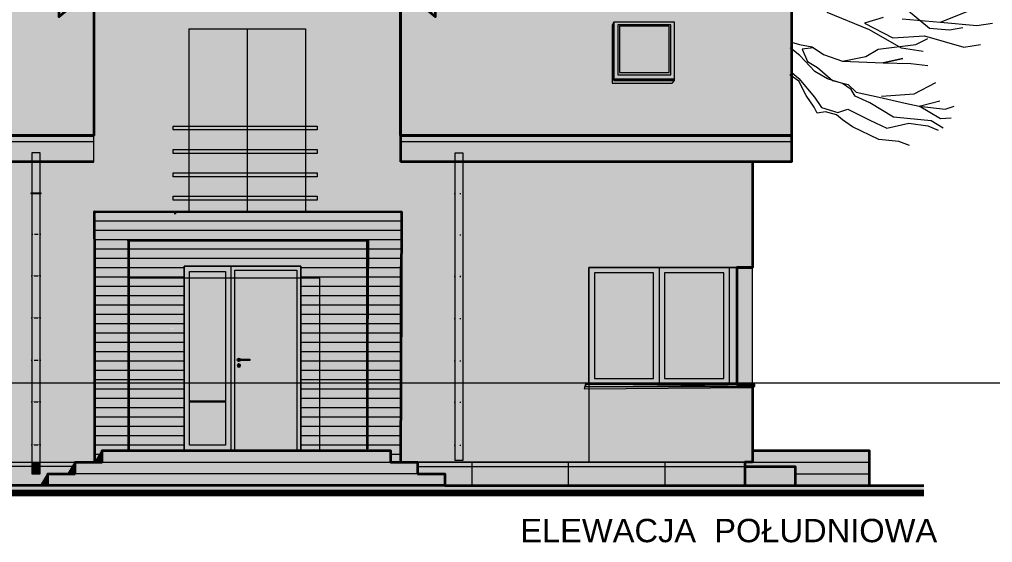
# Model space of a CAD drawing. Header units: millimetres. Extents: x -13512 to 8923, y -6533 to 5096.
# Drawn here: x -9002 to -7752, y -6533 to -5861 of the extents above; entities that cross this region are included whole.
import ezdxf

# ---------------------------------------------------------------- set-up
doc = ezdxf.new("R2010")
doc.units = ezdxf.units.MM
doc.layers.get('0').update_dxf_attribs({"lineweight": 0})
for name, color, linetype, lineweight in [('A-ELEWACJA CIENKA', 11, 'Continuous', 13), ('A-murowane', 3, 'Continuous', 35), ('A-p.widokowa', 6, 'Continuous', 15), ('A-RYS ELEWACJI', 30, 'Continuous', 35), ('A-wykończenie', 4, 'Continuous', 5), ('B-CEGŁA ale dr', 34, 'Continuous', 0), ('B-CIENIE', 251, 'Continuous', 0), ('B-DACHÓWKA', 250, 'Continuous', 0), ('B-materiały', 9, 'Continuous', 0), ('B-opis', 7, 'Continuous', 0), ('B-STOLARKA OKIENNA', 32, 'Continuous', 0), ('B-SZKŁO', 153, 'Continuous', 0), ('Layer1', 7, 'Continuous', 0)]:
    doc.layers.add(name, color=color, linetype=linetype, lineweight=lineweight)
doc.layers.add('B-BIAŁY ELEM', color=7, linetype='Continuous', lineweight=0, true_color=0xf0f0f0)
doc.styles.get("Standard").update_dxf_attribs({"font": 'arial.ttf'})
pattern_1 = [(0, (-12418.428, -3563.986), (0, 12), [])]

# ---------------------------------------------------------------- blocks, each defined once
blk = doc.blocks.new('A$C2233616D')
at = {"extrusion": (-9.93912e-09, 3.39862e-09, 1), "elevation": 0}
blk.add_lwpolyline([(-13.6, 7), (0.4, 7, 1), (0.4, 8.5), (-13.6, 8.5)], format="xyb", close=True, dxfattribs=at)
blk.add_lwpolyline([(-1.6, 7, 5.456211), (-1.6, 8.5)], format="xyb", dxfattribs=at)
for radius in [2.11, 0.658]:
    blk.add_circle((0.4, 0.5), radius)
blk = doc.blocks.new('A$C78E45FC7')
at = {"layer": 'A-ELEWACJA CIENKA'}
h = blk.add_hatch(dxfattribs=at)
h.set_pattern_fill('ANGLE', color=256)
h.set_pattern_definition([(0, (8985.34, 2658.096), (0, 6.985), [5.08, -1.905]), (90, (8985.34, 2658.096), (-6.985, 4e-16), [5.08, -1.905])])
h.paths.add_polyline_path([(10, -51.9), (0, -51.9), (0, -53.1), (10, -53.1)])
h.paths.add_polyline_path([(0, -51.9), (-1.1, -51.9), (-1.1, -53.1), (0, -53.1)])
h.paths.add_polyline_path([(11.1, -51.9), (10, -51.9), (10, -53.1), (11.1, -53.1)])
h = blk.add_hatch(dxfattribs=at)
h.set_pattern_fill('ANGLE', color=256)
h.set_pattern_definition([(0, (8985.6306, 2604.956), (0, 6.985), [5.08, -1.905]), (90, (8985.6306, 2604.956), (-6.985, 4e-16), [5.08, -1.905])])
h.paths.add_polyline_path([(10.3, -105), (0.3, -105), (0.3, -106.3), (10.3, -106.3)])
h.paths.add_polyline_path([(0.3, -105), (-0.8, -105), (-0.8, -106.3), (0.3, -106.3)])
h.paths.add_polyline_path([(11.4, -105), (10.3, -105), (10.3, -106.3), (11.4, -106.3)])
h = blk.add_hatch(dxfattribs=at)
h.set_pattern_fill('ANGLE', color=256)
h.set_pattern_definition([(0, (8985.34, 2551.525), (0, 6.985), [5.08, -1.905]), (90, (8985.34, 2551.525), (-6.985, 4e-16), [5.08, -1.905])])
h.paths.add_polyline_path([(10, -158.4), (0, -158.4), (0, -159.7), (10, -159.7)])
h.paths.add_polyline_path([(0, -158.4), (-1.1, -158.4), (-1.1, -159.7), (0, -159.7)])
h.paths.add_polyline_path([(11.1, -158.4), (10, -158.4), (10, -159.7), (11.1, -159.7)])
h = blk.add_hatch(dxfattribs=at)
h.set_pattern_fill('ANGLE', color=256)
h.set_pattern_definition([(0, (8985.34, 2497.531), (0, 6.985), [5.08, -1.905]), (90, (8985.34, 2497.531), (-6.985, 4e-16), [5.08, -1.905])])
h.paths.add_polyline_path([(10, -212.4), (0, -212.4), (0, -213.7), (10, -213.7)])
h.paths.add_polyline_path([(0, -212.4), (-1.1, -212.4), (-1.1, -213.7), (0, -213.7)])
h.paths.add_polyline_path([(11.1, -212.4), (10, -212.4), (10, -213.7), (11.1, -213.7)])
h = blk.add_hatch(dxfattribs=at)
h.set_pattern_fill('ANGLE', color=256)
h.set_pattern_definition([(0, (8985.34, 2442.893), (0, 6.985), [5.08, -1.905]), (90, (8985.34, 2442.893), (-6.985, 4e-16), [5.08, -1.905])])
h.paths.add_polyline_path([(10, -267.1), (0, -267.1), (0, -268.3), (10, -268.3)])
h.paths.add_polyline_path([(0, -267.1), (-1.1, -267.1), (-1.1, -268.3), (0, -268.3)])
h.paths.add_polyline_path([(11.1, -267.1), (10, -267.1), (10, -268.3), (11.1, -268.3)])
h = blk.add_hatch(dxfattribs=at)
h.set_pattern_fill('ANGLE', color=256)
h.set_pattern_definition([(0, (8985.34, 2389.703), (0, 6.985), [5.08, -1.905]), (90, (8985.34, 2389.703), (-6.985, 4e-16), [5.08, -1.905])])
h.paths.add_polyline_path([(10, -320.3), (0, -320.3), (0, -321.5), (10, -321.5)])
h.paths.add_polyline_path([(0, -320.3), (-1.1, -320.3), (-1.1, -321.5), (0, -321.5)])
h.paths.add_polyline_path([(11.1, -320.3), (10, -320.3), (10, -321.5), (11.1, -321.5)])
h = blk.add_hatch(dxfattribs=at)
h.set_pattern_fill('ANGLE', color=256)
h.set_pattern_definition([(0, (8985.34, 2334.3265), (0, 6.985), [5.08, -1.905]), (90, (8985.34, 2334.3265), (-6.985, 4e-16), [5.08, -1.905])])
h.paths.add_polyline_path([(10, -375.6), (0, -375.6), (0, -376.9), (10, -376.9)])
h.paths.add_polyline_path([(0, -375.6), (-1.1, -375.6), (-1.1, -376.9), (0, -376.9)])
h.paths.add_polyline_path([(11.1, -375.6), (10, -375.6), (10, -376.9), (11.1, -376.9)])
at = {"layer": 'B-STOLARKA OKIENNA', "true_color": 0x636466, "transparency": 33554687}
h = blk.add_hatch(color=251, dxfattribs=at)
h.dxf.hatch_style = 1
h.paths.add_polyline_path([(10, 0), (0, 0), (0, -395.6), (10, -395.6)])
at = {"layer": 'A-ELEWACJA CIENKA'}
blk.add_lwpolyline([(0, 0), (10, 0), (10, -395.6), (0, -395.6)], close=True, dxfattribs=at)
blk = doc.blocks.new('A$C413E17AE')
at = {"layer": 'Layer1'}
for p, q in [((100.4, -383.3), (46, -361)), ((150.3, -358.9), (177.4, -381.2)), ((191.6, -373.2), (232.9, -356.8)), ((117.8, -367.6), (94, -374.6)), ((94, -374.6), (130.1, -393.4)), ((142.3, -369), (191.6, -373.2)), ((191.6, -373.2), (238, -377.7)), ((238, -377.7), (258.3, -374.6)), ((141.3, -406.7), (100.4, -383.3)), ((177.4, -381.2), (202.9, -383.3)), ((202.9, -383.3), (220.3, -380.2)), ((0, -399.2), (10.6, -401.9)), ((130.1, -393.4), (171, -391)), ((159.7, -402.1), (175.2, -394.5)), ((171, -391), (221.6, -405.6)), ((11, -416.3), (-1.4, -406.5)), ((10.6, -401.9), (26.5, -405.1)), ((28, -406.5), (13.7, -408.3)), ((13.7, -408.3), (20.5, -423.9)), ((26.5, -405.1), (41.1, -414.8)), ((95.8, -417.7), (111.3, -408)), ((111.3, -408), (159.7, -402.1)), ((169.1, -411.2), (141.3, -406.7)), ((221.6, -405.6), (242.9, -402.1)), ((30.2, -436.6), (11, -416.3)), ((20.5, -423.9), (33.6, -431.5)), ((41.1, -414.8), (65.7, -423.5)), ((65.7, -423.5), (95.8, -417.7)), ((65.7, -423.5), (117.8, -425.5)), ((117.8, -425.5), (143.3, -419.9)), ((143.3, -419.9), (117.8, -425.5)), ((46.2, -446.2), (30.2, -436.6)), ((33.6, -431.5), (52.7, -448.2)), ((117.8, -425.5), (153.6, -426.5)), ((153.6, -426.5), (175.2, -429)), ((9.7, -449.3), (-2, -441)), ((0, -437.8), (9.6, -445.7)), ((9.6, -445.7), (29.6, -469.6)), ((18.8, -467.8), (9.7, -449.3)), ((65.7, -452.2), (46.2, -446.2)), ((52.7, -448.2), (73, -453.5)), ((76.7, -459.8), (65.7, -452.2)), ((73, -453.5), (83.3, -463.3)), ((81.9, -468.3), (76.7, -459.8)), ((157.8, -465.6), (185.5, -450.9)), ((29.2, -482.6), (18.8, -467.8)), ((29.6, -469.6), (38.5, -483.1)), ((100.8, -477.2), (81.9, -468.3)), ((83.3, -463.3), (112.9, -469.7)), ((112.9, -469.7), (146.1, -477.5)), ((115.6, -468.7), (157.8, -465.6)), ((164.1, -481.3), (190.7, -474.3)), ((33, -490.4), (29.2, -482.6)), ((38.5, -483.1), (59.5, -489.7)), ((59.5, -489.7), (72.3, -485.1)), ((72.3, -485.1), (100.7, -499.4)), ((131, -495.5), (100.8, -477.2)), ((146.1, -477.5), (164.1, -481.3)), ((191.6, -497.6), (164.1, -481.3)), ((164.1, -481.3), (197.7, -485.4)), ((197.7, -485.4), (209, -481.2)), ((43.7, -488.7), (33, -490.4)), ((58.1, -492.6), (43.7, -488.7)), ((65.5, -498.9), (58.1, -492.6)), ((78.6, -507.9), (65.5, -498.9)), ((100.7, -499.4), (122.5, -509.7)), ((179.4, -500.1), (131, -495.5)), ((205.2, -496.6), (191.6, -497.6)), ((112.1, -524.3), (78.6, -507.9)), ((122.5, -509.7), (151, -503.2)), ((151, -503.2), (175.2, -506.7)), ((175.2, -506.7), (188.7, -512.3)), ((194.8, -509.8), (179.4, -500.1)), ((138.1, -526.6), (112.1, -524.3)), ((151.7, -532.1), (138.1, -526.6))]:
    blk.add_line(p, q, dxfattribs=at)
blk = doc.blocks.new('A$C59963C6C')
at = {"layer": 'B-STOLARKA OKIENNA', "true_color": 0x636466, "transparency": 33554687}
h = blk.add_hatch(color=251, dxfattribs=at)
h.dxf.hatch_style = 1
h.paths.add_polyline_path([(0, 105), (-20, 105), (-20, 110), (0, 110), (90, 110), (165, 110), (165, 105), (90, 105)])
h = blk.add_hatch(color=251, dxfattribs=at)
h.dxf.hatch_style = 1
h.paths.add_polyline_path([(0, 75), (-20, 75), (-20, 80), (0, 80), (90, 80), (165, 80), (165, 75), (90, 75)])
h = blk.add_hatch(color=251, dxfattribs=at)
h.dxf.hatch_style = 1
h.paths.add_polyline_path([(0, 45), (-20, 45), (-20, 50), (0, 50), (90, 50), (165, 50), (165, 45), (90, 45)])
h = blk.add_hatch(color=251, dxfattribs=at)
h.dxf.hatch_style = 1
h.paths.add_polyline_path([(0, 15), (-20, 15), (-20, 20), (0, 20), (90, 20), (165, 20), (165, 15), (90, 15)])
at = {"layer": 'A-ELEWACJA CIENKA'}
for points in [[(0, 105), (-20, 105), (-20, 110), (0, 110), (90, 110), (165, 110), (165, 105), (90, 105)], [(0, 75), (-20, 75), (-20, 80), (0, 80), (90, 80), (165, 80), (165, 75), (90, 75)], [(0, 45), (-20, 45), (-20, 50), (0, 50), (90, 50), (165, 50), (165, 45), (90, 45)], [(0, 15), (-20, 15), (-20, 20), (0, 20), (90, 20), (165, 20), (165, 15), (90, 15)]]:
    blk.add_lwpolyline(points, close=True, dxfattribs=at)

msp = doc.modelspace()

# ---------------------------------------------------------------- hatches: boundary and pattern name
at = {"layer": 'A-ELEWACJA CIENKA'}
h = msp.add_hatch(dxfattribs=at)
h.set_pattern_fill('AR-RSHKE', color=256, scale=0.1)
h.set_pattern_definition([(0, (-12418.428, -3563.986), (64.77, 30.48), [15.24, -12.7, 17.78, -7.62, 22.86, -10.16]), (0, (-12403.188, -3562.716), (64.77, 30.48), [12.7, -48.26, 10.16, -15.24]), (0, (-12372.708, -3565.89), (64.77, 30.48), [7.62, -78.74]), (90, (-12418.428, -3563.986), (-21.59, 30.48), [29.21, -92.71]), (90, (-12403.188, -3563.986), (-21.59, 30.48), [28.575, -93.345]), (90, (-12390.488, -3563.986), (-21.59, 30.48), [26.67, -95.25]), (90, (-12372.708, -3565.89), (-21.59, 30.48), [29.21, -92.71]), (90, (-12365.088, -3565.89), (-21.59, 30.48), [29.21, -92.71]), (90, (-12342.228, -3563.986), (-21.59, 30.48), [27.94, -93.98])])
h.paths.add_polyline_path([(-8906.11, -5843.23), (-8933.88, -5843.23), (-8951.04, -5857.62), (-8951.06, -5843.23), (-9410.11, -5843.23), (-9410.11, -6010.48), (-8906.11, -6010.48)])
h.paths.add_polyline_path([(-9180.18, -5939.41), (-9258.18, -5939.41), (-9258.18, -5864.66), (-9180.18, -5864.66)], flags=16)
h.paths.add_polyline_path([(-9185.18, -5934.41), (-9253.18, -5934.41), (-9253.18, -5869.66), (-9185.18, -5869.66)], flags=0)
h.paths.add_polyline_path([(-8010.11, -5843.23), (-8467.15, -5843.23), (-8467.17, -5857.62), (-8484.33, -5843.23), (-8512.11, -5843.23), (-8512.11, -6010.48), (-8010.11, -6010.48)])
h.paths.add_polyline_path([(-8238.03, -5864.66), (-8160.03, -5864.66), (-8160.03, -5939.41), (-8238.03, -5939.41)], flags=16)
h.paths.add_polyline_path([(-8233.03, -5869.66), (-8165.03, -5869.66), (-8165.03, -5934.41), (-8233.03, -5934.41)], flags=0)
h.paths.add_polyline_path([(-8512.11, -5819.92), (-8512.11, -5843.23), (-8484.33, -5843.23)], flags=17)
h.paths.add_polyline_path([(-8906.11, -5819.92), (-8933.88, -5843.23), (-8906.11, -5843.23)], flags=17)
h.paths.add_polyline_path([(-9296.11, -5791.71), (-9315.11, -5791.71), (-9315.11, -5728.72), (-9296.11, -5728.72)], flags=16)
h.paths.add_polyline_path([(-8709.11, -5615.45), (-8467.11, -5818.51), (-8467.15, -5843.23), (-8010.11, -5843.23), (-8010.11, -5491.25), (-9410.11, -5491.25), (-9410.11, -5843.23), (-8951.06, -5843.23), (-8951.1, -5818.51)])
h = msp.add_hatch(dxfattribs=at)
h.set_pattern_fill('ANGLE', color=256)
h.set_pattern_definition([(0, (-9e-13, -3373.854), (0, 6.985), [5.08, -1.905]), (90, (-9e-13, -3373.854), (-6.985, 4e-16), [5.08, -1.905])])
h.paths.add_polyline_path([(-8975.34, -6083.81), (-8985.34, -6083.81), (-8985.34, -6085.09), (-8975.34, -6085.09)])
h.paths.add_polyline_path([(-8985.34, -6083.81), (-8986.43, -6083.81), (-8986.43, -6085.09), (-8985.34, -6085.09)])
h.paths.add_polyline_path([(-8974.19, -6083.81), (-8975.34, -6083.81), (-8975.34, -6085.09), (-8974.19, -6085.09)])
at = {"layer": 'A-ELEWACJA CIENKA', "transparency": 33554643}
h = msp.add_hatch(dxfattribs=at)
h.set_pattern_fill('_USER', color=256, scale=12, pattern_type=0)
h.set_pattern_definition(pattern_1)
h.paths.add_polyline_path([(-8861.12, -6178.23), (-8555.11, -6178.23), (-8555.11, -6415.23), (-8525.11, -6415.23), (-8525.11, -6430.23), (-8512.11, -6430.23), (-8510.4, -6111.23), (-8903.88, -6111.23), (-8906.11, -6430.23), (-8904.15, -6430.23), (-8895.11, -6415.23), (-8861.12, -6415.23)])
at = {"layer": 'A-ELEWACJA CIENKA'}
h = msp.add_hatch(color=256, dxfattribs=at)
h.dxf.hatch_style = 1
h.paths.add_polyline_path([(-8799.11, -6108.23), (-8615.17, -6108.23), (-8615.17, -6111.23), (-8799.11, -6111.23), (-8802.11, -6111.23), (-8802.11, -6108.23)])
h = msp.add_hatch(dxfattribs=at)
h.set_pattern_fill('ANGLE', color=256)
h.set_pattern_definition([(0, (0.29, -3426.994), (0, 6.985), [5.08, -1.905]), (90, (0.29, -3426.994), (-6.985, 4e-16), [5.08, -1.905])])
h.paths.add_polyline_path([(-8975.05, -6136.95), (-8985.05, -6136.95), (-8985.05, -6138.23), (-8975.05, -6138.23)])
h.paths.add_polyline_path([(-8985.05, -6136.95), (-8986.14, -6136.95), (-8986.14, -6138.23), (-8985.05, -6138.23)])
h.paths.add_polyline_path([(-8973.9, -6136.95), (-8975.05, -6136.95), (-8975.05, -6138.23), (-8973.9, -6138.23)])
at = {"layer": 'A-ELEWACJA CIENKA', "transparency": 33554643}
h = msp.add_hatch(dxfattribs=at)
h.set_pattern_fill('_USER', color=256, scale=12, pattern_type=0)
h.set_pattern_definition(pattern_1)
h.paths.add_polyline_path([(-8790.11, -6244.66), (-8861.12, -6244.66), (-8861.12, -6415.23), (-8790.11, -6415.23)])
h.paths.add_polyline_path([(-8790.11, -6144.79), (-8861.12, -6144.79), (-8861.12, -6244.66), (-8790.11, -6244.66)])
h.paths.add_polyline_path([(-8555.11, -6144.79), (-8790.39, -6141.58), (-8790.11, -6178.23), (-8640.11, -6178.23), (-8615.83, -6244.66), (-8615.83, -6415.23), (-8555.11, -6415.23)])
h.paths.add_polyline_path([(-8615.83, -6244.66), (-8640.11, -6178.23), (-8640.11, -6415.23), (-8615.83, -6415.23)], flags=17)
at = {"layer": 'A-ELEWACJA CIENKA', "true_color": 0xc7c8ca}
h = msp.add_hatch(color=9, dxfattribs=at)
h.dxf.hatch_style = 1
h.paths.add_polyline_path([(-8059.32, -6429.91), (-8269.32, -6429.91), (-8269.32, -6332.79), (-8059.32, -6332.79)])
h.paths.add_polyline_path([(-8059.32, -6329.47), (-8079.27, -6329.47), (-8080.05, -6179.79), (-8060.11, -6179.79)])
at = {"layer": 'A-ELEWACJA CIENKA'}
h = msp.add_hatch(dxfattribs=at)
h.set_pattern_fill('ANGLE', color=256)
h.set_pattern_definition([(0, (-9e-13, -3480.4244), (0, 6.985), [5.08, -1.905]), (90, (-9e-13, -3480.4244), (-6.985, 4e-16), [5.08, -1.905])])
h.paths.add_polyline_path([(-8975.34, -6190.38), (-8985.34, -6190.38), (-8985.34, -6191.66), (-8975.34, -6191.66)])
h.paths.add_polyline_path([(-8985.34, -6190.38), (-8986.43, -6190.38), (-8986.43, -6191.66), (-8985.34, -6191.66)])
h.paths.add_polyline_path([(-8974.19, -6190.38), (-8975.34, -6190.38), (-8975.34, -6191.66), (-8974.19, -6191.66)])
h = msp.add_hatch(dxfattribs=at)
h.set_pattern_fill('ANGLE', color=256)
h.set_pattern_definition([(0, (-9e-13, -3534.418), (0, 6.985), [5.08, -1.905]), (90, (-9e-13, -3534.418), (-6.985, 4e-16), [5.08, -1.905])])
h.paths.add_polyline_path([(-8975.34, -6244.37), (-8985.34, -6244.37), (-8985.34, -6245.65), (-8975.34, -6245.65)])
h.paths.add_polyline_path([(-8985.34, -6244.37), (-8986.43, -6244.37), (-8986.43, -6245.65), (-8985.34, -6245.65)])
h.paths.add_polyline_path([(-8974.19, -6244.37), (-8975.34, -6244.37), (-8975.34, -6245.65), (-8974.19, -6245.65)])
h = msp.add_hatch(dxfattribs=at)
h.set_pattern_fill('ANGLE', color=256)
h.set_pattern_definition([(0, (-9e-13, -3589.0564), (0, 6.985), [5.08, -1.905]), (90, (-9e-13, -3589.0564), (-6.985, 4e-16), [5.08, -1.905])])
h.paths.add_polyline_path([(-8975.34, -6299.01), (-8985.34, -6299.01), (-8985.34, -6300.29), (-8975.34, -6300.29)])
h.paths.add_polyline_path([(-8985.34, -6299.01), (-8986.43, -6299.01), (-8986.43, -6300.29), (-8985.34, -6300.29)])
h.paths.add_polyline_path([(-8974.19, -6299.01), (-8975.34, -6299.01), (-8975.34, -6300.29), (-8974.19, -6300.29)])
at = {"layer": 'A-ELEWACJA CIENKA', "true_color": 0x3b3b3b}
h = msp.add_hatch(color=250, dxfattribs=at)
h.dxf.hatch_style = 1
h.paths.add_polyline_path([(-8271.53, -6329.79), (-8057.14, -6329.79), (-8057.14, -6332.79), (-8271.53, -6332.79), (-8274.53, -6332.79), (-8274.53, -6329.79)])
at = {"layer": 'A-ELEWACJA CIENKA'}
h = msp.add_hatch(dxfattribs=at)
h.set_pattern_fill('ANGLE', color=256)
h.set_pattern_definition([(0, (-9e-13, -3642.247), (0, 6.985), [5.08, -1.905]), (90, (-9e-13, -3642.247), (-6.985, 4e-16), [5.08, -1.905])])
h.paths.add_polyline_path([(-8975.34, -6352.2), (-8985.34, -6352.2), (-8985.34, -6353.48), (-8975.34, -6353.48)])
h.paths.add_polyline_path([(-8985.34, -6352.2), (-8986.43, -6352.2), (-8986.43, -6353.48), (-8985.34, -6353.48)])
h.paths.add_polyline_path([(-8974.19, -6352.2), (-8975.34, -6352.2), (-8975.34, -6353.48), (-8974.19, -6353.48)])
h = msp.add_hatch(dxfattribs=at)
h.set_pattern_fill('ANGLE', color=256)
h.set_pattern_definition([(0, (-9e-13, -3697.623), (0, 6.985), [5.08, -1.905]), (90, (-9e-13, -3697.623), (-6.985, 4e-16), [5.08, -1.905])])
h.paths.add_polyline_path([(-8975.34, -6407.58), (-8985.34, -6407.58), (-8985.34, -6408.86), (-8975.34, -6408.86)])
h.paths.add_polyline_path([(-8985.34, -6407.58), (-8986.43, -6407.58), (-8986.43, -6408.86), (-8985.34, -6408.86)])
h.paths.add_polyline_path([(-8974.19, -6407.58), (-8975.34, -6407.58), (-8975.34, -6408.86), (-8974.19, -6408.86)])
h = msp.add_hatch(dxfattribs=at)
h.set_pattern_fill('LINE', color=256, scale=39, angle=90)
h.set_pattern_definition([(90, (-9e-13, -3373.85), (-123.825, 8e-15), [])])
h.paths.add_polyline_path([(-8965.11, -6445.23), (-8939.15, -6445.23), (-8933.45, -6435.77), (-8975.34, -6435.77), (-8975.34, -6445.67), (-8985.34, -6445.67), (-8985.34, -6435.77), (-9350.59, -6435.77), (-9350.59, -6460.23), (-8974.15, -6460.23)])
h.paths.add_polyline_path([(-8985.34, -6430.23), (-9350.59, -6430.23), (-9350.59, -6435.77), (-8985.34, -6435.77)])
h.paths.add_polyline_path([(-8070.11, -6435.77), (-8490.11, -6435.77), (-8490.11, -6445.23), (-8455.11, -6445.23), (-8455.11, -6460.23), (-8070.11, -6460.23)])
h.paths.add_polyline_path([(-8069.62, -6430.23), (-8490.11, -6430.23), (-8490.11, -6435.77), (-8070.11, -6435.77), (-8069.62, -6435.77)])
at = {"layer": 'A-ELEWACJA CIENKA', "true_color": 0xc7c8ca}
h = msp.add_hatch(color=9, dxfattribs=at)
h.dxf.hatch_style = 1
h.paths.add_polyline_path([(-8930.11, -6430.23), (-8975.34, -6430.23), (-8975.34, -6435.77), (-8933.45, -6435.77)])
at = {"layer": 'A-murowane'}
h = msp.add_hatch(color=256, dxfattribs=at)
h.dxf.hatch_style = 1
h.paths.add_polyline_path([(-8511.84, -6109.93), (-8057.87, -6109.93), (-8057.87, -6111.35), (-8511.84, -6111.35)])
h.paths.add_polyline_path([(-8906.86, -6109.85), (-8512.86, -6109.65), (-8511.84, -6111.35), (-8905.84, -6111.35)])
h.paths.add_polyline_path([(-9367.04, -6109.93), (-8905.84, -6109.93), (-8905.84, -6111.35), (-9367.04, -6111.35)])
at = {"layer": 'B-BIAŁY ELEM', "transparency": 33554687}
h = msp.add_hatch(color=256, dxfattribs=at)
h.dxf.hatch_style = 1
h.paths.add_polyline_path([(-8512.11, -5819.78), (-8709.11, -5654.48), (-8906.11, -5819.78), (-8906.11, -6010.34), (-8906.11, -6143.23), (-8512.11, -6143.23), (-8507.94, -6108.18), (-8634.11, -6108.23), (-8783.43, -6108.29), (-8783.43, -5873.26), (-8634.11, -5873.19), (-8634.11, -6033.09), (-8634.11, -6108.23), (-8512.11, -6108.23)])
h = msp.add_hatch(color=256, dxfattribs=at)
h.dxf.hatch_style = 1
h.paths.add_polyline_path([(-8510.86, -6110.59), (-8060.11, -6132.69), (-8060.11, -6044.23), (-8512.11, -6044.23), (-8512.02, -6143.23), (-8906.11, -6143.23), (-8906.11, -6044.23), (-9360.59, -6044.23), (-9360.59, -6108.4)])
h = msp.add_hatch(color=256, dxfattribs=at)
h.dxf.hatch_style = 1
h.paths.add_polyline_path([(-8060.19, -6332.79), (-8274.58, -6332.79), (-8274.5, -6329.79), (-8270.11, -6329.79), (-8270.11, -6179.79), (-8060.11, -6179.79), (-8060.11, -6178.23), (-8060.11, -6117.54), (-8510.86, -6108.25), (-8512.11, -6430.23), (-8490.11, -6430.23), (-8069.62, -6430.23), (-8060.11, -6430.23)])
h.paths.add_polyline_path([(-8904.59, -6109.45), (-9361.47, -6107.12), (-9360.59, -6178.23), (-9340.16, -6178.23), (-9150.11, -6178.23), (-9150.11, -6328.23), (-9146.2, -6328.23), (-9146.2, -6331.23), (-9147.89, -6331.23), (-9148.74, -6331.23), (-9150.11, -6331.23), (-9150.11, -6427.97), (-9350.59, -6430.23), (-8930.11, -6430.23), (-8904.59, -6430.23)])
at = {"layer": 'B-CEGŁA ale dr'}
h = msp.add_hatch(color=256, dxfattribs=at)
h.dxf.hatch_style = 1
h.paths.add_polyline_path([(-8861.12, -6178.23), (-8555.11, -6178.23), (-8555.11, -6415.23), (-8525.11, -6415.23), (-8525.11, -6430.23), (-8512.11, -6430.23), (-8510.86, -6111.23), (-8903.42, -6111.23), (-8904.59, -6430.23), (-8895.11, -6430.23), (-8895.11, -6415.23), (-8861.12, -6415.23)])
h = msp.add_hatch(color=256, dxfattribs=at)
h.dxf.hatch_style = 1
h.paths.add_polyline_path([(-8790.11, -6257.83), (-8861.12, -6258.4), (-8861.12, -6415.23), (-8790.11, -6415.23)])
h.paths.add_polyline_path([(-8790.11, -6178.23), (-8640.11, -6178.23), (-8640.11, -6257.79), (-8615.83, -6257.79), (-8615.83, -6415.23), (-8555.11, -6415.23), (-8555.11, -6177.76), (-8861.12, -6178.69), (-8861.12, -6258.4), (-8790.11, -6257.79)])
h.paths.add_polyline_path([(-8615.83, -6257.79), (-8640.11, -6257.79), (-8640.11, -6415.23), (-8615.83, -6415.23)], flags=17)
h.paths.add_polyline_path([(-8895.11, -6415.23), (-8904.15, -6430.23), (-8895.11, -6430.23)])
at = {"layer": 'B-CIENIE', "transparency": 33554503}
h = msp.add_hatch(color=0, dxfattribs=at)
h.dxf.hatch_style = 1
h.paths.add_polyline_path([(-8709.11, -5654.61), (-8721.81, -5665.27), (-8512.11, -5838.84), (-8512.11, -6065.4), (-8512.11, -6044.23), (-8512.11, -5819.92)])
h = msp.add_hatch(color=0, dxfattribs=at)
h.dxf.hatch_style = 1
h.paths.add_polyline_path([(-8784.85, -5873.17), (-8634.11, -5873.17), (-8634.11, -6108.17), (-8648.03, -6108.17), (-8648.03, -5887.01), (-8784.85, -5887.01)])
h = msp.add_hatch(color=0, dxfattribs=at)
h.dxf.hatch_style = 1
h.paths.add_polyline_path([(-8238.03, -5864.78), (-8240.4, -5868.32), (-8240.4, -5943.06), (-8163.31, -5943.06), (-8160.03, -5939.41), (-8238.03, -5939.41)])
h = msp.add_hatch(color=0, dxfattribs=at)
h.dxf.hatch_style = 1
h.paths.add_polyline_path([(-8238.03, -5864.78), (-8240.4, -5868.32), (-8240.4, -5943.06), (-8163.31, -5943.06), (-8160.03, -5939.41), (-8238.03, -5939.41)])
h = msp.add_hatch(color=0, dxfattribs=at)
h.dxf.hatch_style = 1
h.paths.add_polyline_path([(-8167.03, -5869.66), (-8231.03, -5869.66), (-8231.03, -5870.91), (-8168.86, -5870.91), (-8168.86, -5929.41), (-8167.03, -5929.41)])
h = msp.add_hatch(color=0, dxfattribs=at)
h.dxf.hatch_style = 1
h.paths.add_polyline_path([(-8715.24, -5880.24), (-8776.31, -5880.24), (-8776.31, -5884.83), (-8718.19, -5884.83), (-8718.19, -6101.23), (-8715.24, -6101.23)])
h = msp.add_hatch(color=0, dxfattribs=at)
h.dxf.hatch_style = 1
h.paths.add_polyline_path([(-8701.43, -5880.24), (-8640.36, -5880.24), (-8640.36, -5884.83), (-8698.48, -5884.83), (-8698.48, -6101.23), (-8701.43, -6101.23)])
h = msp.add_hatch(color=0, dxfattribs=at)
h.dxf.hatch_style = 1
h.paths.add_polyline_path([(-8512.11, -5951.39), (-8512.11, -6044.23), (-8060.11, -6044.23), (-8060.11, -6065.01), (-8524.66, -6065.38)])
h = msp.add_hatch(color=0, dxfattribs=at)
h.dxf.hatch_style = 1
h.paths.add_polyline_path([(-8905.66, -6044.04), (-9360.59, -6044.04), (-9360.59, -6064.83), (-8930.35, -6065.2)])
h = msp.add_hatch(color=0, dxfattribs=at)
h.dxf.hatch_style = 1
h.paths.add_polyline_path([(-8799.11, -6111.23), (-8615.17, -6108.23), (-8617.71, -6112.74), (-8799.11, -6112.74), (-8803.28, -6112.73), (-8802.11, -6108.23)])
h = msp.add_hatch(color=0, dxfattribs=at)
h.dxf.hatch_style = 1
h.paths.add_polyline_path([(-8904.59, -6132.42), (-8912.28, -6137.32), (-8912.28, -6430.23), (-8904.59, -6430.23), (-8904.59, -6179.2)])
h = msp.add_hatch(color=0, dxfattribs=at)
h.dxf.hatch_style = 1
h.paths.add_polyline_path([(-8904.59, -6143.23), (-8912.28, -6148.12), (-8912.28, -6430.23), (-8904.59, -6430.23), (-8904.59, -6179.2)])
h = msp.add_hatch(color=0, dxfattribs=at)
h.dxf.hatch_style = 1
h.paths.add_polyline_path([(-8861.12, -6144.79), (-8555.46, -6144.79), (-8555.11, -6415.23), (-8615.83, -6415.23), (-8616.19, -6193.86), (-8861.12, -6193.86)])
h = msp.add_hatch(color=0, dxfattribs=at)
h.dxf.hatch_style = 1
h.paths.add_polyline_path([(-8640.11, -6178.23), (-8790.11, -6178.23), (-8790.11, -6191.11), (-8652.18, -6191.11), (-8652.18, -6415.23), (-8640.11, -6415.23)])
h = msp.add_hatch(color=0, dxfattribs=at)
h.dxf.hatch_style = 1
h.paths.add_polyline_path([(-8737.11, -6185.23), (-8783.11, -6185.23), (-8783.11, -6189.82), (-8743.11, -6189.82), (-8743.11, -6408.23), (-8737.11, -6408.23)])
h = msp.add_hatch(color=0, dxfattribs=at)
h.dxf.hatch_style = 1
h.paths.add_polyline_path([(-8645.11, -6183.23), (-8725.11, -6183.23), (-8725.11, -6187.82), (-8652.06, -6187.82), (-8652.06, -6415.23), (-8645.11, -6415.23)])
h = msp.add_hatch(color=0, dxfattribs=at)
h.dxf.hatch_style = 1
h.paths.add_polyline_path([(-8079.56, -6179.37), (-8269.62, -6179.37), (-8269.62, -6192.25), (-8080.05, -6192.25), (-8080.05, -6329.37), (-8079.56, -6329.37)])
h = msp.add_hatch(color=0, dxfattribs=at)
h.dxf.hatch_style = 1
h.paths.add_polyline_path([(-8059.39, -6179.77), (-8079.82, -6179.77), (-8079.82, -6329.77), (-8059.39, -6329.77)])
h = msp.add_hatch(color=0, dxfattribs=at)
h.dxf.hatch_style = 1
h.paths.add_polyline_path([(-8186.62, -6186.8), (-8262.62, -6186.8), (-8262.62, -6191.4), (-8189.57, -6191.4), (-8189.57, -6322.8), (-8186.62, -6322.8)])
h = msp.add_hatch(color=0, dxfattribs=at)
h.dxf.hatch_style = 1
h.paths.add_polyline_path([(-8096.59, -6186.8), (-8172.59, -6186.8), (-8172.59, -6191.4), (-8099.54, -6191.4), (-8099.54, -6322.8), (-8096.59, -6322.8)])
h = msp.add_hatch(color=0, dxfattribs=at)
h.dxf.hatch_style = 1
h.paths.add_polyline_path([(-8060.11, -6332.79), (-8274.5, -6329.79), (-8276.17, -6335.76), (-8060.11, -6334.31)])
h = msp.add_hatch(color=0, dxfattribs=at)
h.dxf.hatch_style = 1
h.paths.add_polyline_path([(-8895.11, -6415.23), (-8895.11, -6430.23), (-8904.15, -6430.23)])
h = msp.add_hatch(color=0, dxfattribs=at)
h.dxf.hatch_style = 1
h.paths.add_polyline_path([(-8930.11, -6430.23), (-8930.11, -6445.23), (-8939.15, -6445.23)])
h = msp.add_hatch(color=0, dxfattribs=at)
h.dxf.hatch_style = 1
h.paths.add_polyline_path([(-8965.11, -6445.23), (-8965.11, -6460.23), (-8974.15, -6460.23)])
at = {"layer": 'B-DACHÓWKA', "transparency": 33554636}
h = msp.add_hatch(color=256, dxfattribs=at)
h.dxf.hatch_style = 1
h.paths.add_polyline_path([(-8951.06, -5818.41), (-8709.07, -5615.35), (-8467.07, -5818.41), (-8467.13, -5857.52), (-8512.07, -5819.82), (-8512.07, -6010.38), (-8010.07, -6010.38), (-8010.07, -5491.15), (-9410.07, -5491.15), (-9410.07, -6010.38), (-8906.07, -6010.38), (-8906.07, -5819.82), (-8951, -5857.52)])
h.paths.add_polyline_path([(-9180.14, -5864.56), (-9180.18, -5936.54), (-9183.42, -5937.41), (-9258.13, -5937.41), (-9258.13, -5868.1), (-9258.14, -5864.56)], flags=0)
h.paths.add_polyline_path([(-9180.14, -5864.56), (-9180.18, -5937.41), (-9258.18, -5937.41), (-9258.14, -5864.56)], flags=16)
h.paths.add_polyline_path([(-9185.14, -5868.06), (-9185.14, -5932.32), (-9253.14, -5932.32), (-9253.14, -5868.06)], flags=0)
h.paths.add_polyline_path([(-9187.14, -5869.56), (-9187.14, -5929.32), (-9251.14, -5929.32), (-9251.14, -5869.56)], flags=0)
h.paths.add_polyline_path([(-8238.03, -5868.22), (-8237.99, -5864.68), (-8237.99, -5864.66), (-8159.99, -5864.66), (-8159.99, -5939.32), (-8160.03, -5937.41), (-8238.03, -5937.41)], flags=16)
h.paths.add_polyline_path([(-8232.99, -5868.06), (-8164.99, -5868.06), (-8164.99, -5932.32), (-8232.99, -5932.32)], flags=0)
h.paths.add_polyline_path([(-8230.99, -5869.56), (-8166.99, -5869.56), (-8166.99, -5929.32), (-8230.99, -5929.32)], flags=0)
h = msp.add_hatch(color=256, dxfattribs=at)
h.dxf.hatch_style = 1
h.paths.add_polyline_path([(-8709.11, -5654.61), (-8709.11, -5628.51), (-8951.08, -5831.55), (-8951.04, -5857.62), (-8906.11, -5819.92)])
h.paths.add_polyline_path([(-8709.11, -5628.51), (-8709.11, -5654.61), (-8467.17, -5857.62), (-8467.13, -5831.55)])
h.paths.add_polyline_path([(-8709.11, -5615.45), (-8709.11, -5628.51), (-8467.13, -5831.55), (-8467.11, -5818.51)])
h.paths.add_polyline_path([(-8709.11, -5628.51), (-8709.11, -5615.45), (-8951.1, -5818.51), (-8951.08, -5831.55)])
h.paths.add_polyline_path([(-8906.11, -6010.48), (-9410.11, -6010.48), (-9410.11, -6018.15), (-8906.11, -6018.15)])
h.paths.add_polyline_path([(-8906.11, -6018.15), (-9410.11, -6018.15), (-9410.11, -6044.23), (-8906.11, -6044.23)])
h.paths.add_polyline_path([(-8010.11, -6018.15), (-8512.11, -6018.15), (-8512.11, -6044.23), (-8010.11, -6044.23)])
h.paths.add_polyline_path([(-8010.11, -6010.48), (-8512.11, -6010.48), (-8512.11, -6018.15), (-8010.11, -6018.15)])
h = msp.add_hatch(color=256, dxfattribs=at)
h.dxf.hatch_style = 1
h.paths.add_polyline_path([(-8640.11, -6178.23), (-8730.11, -6178.23), (-8730.11, -6257.79), (-8725.11, -6257.79), (-8725.11, -6183.23), (-8645.11, -6183.23), (-8645.11, -6257.79), (-8640.11, -6257.79)])
h.paths.add_polyline_path([(-8730.11, -6178.23), (-8790.11, -6178.23), (-8790.11, -6257.79), (-8783.11, -6257.79), (-8783.11, -6185.23), (-8737.11, -6185.23), (-8737.11, -6257.79), (-8730.11, -6257.79)])
h = msp.add_hatch(color=256, dxfattribs=at)
h.dxf.hatch_style = 1
h.paths.add_polyline_path([(-8737.11, -6351.23), (-8783.11, -6351.23), (-8783.11, -6353.23), (-8737.11, -6353.23)])
h.paths.add_polyline_path([(-8737.11, -6295.23), (-8783.11, -6295.23), (-8783.11, -6297.23), (-8737.11, -6297.23)])
h.paths.add_polyline_path([(-8737.11, -6239.23), (-8783.11, -6239.23), (-8783.11, -6241.23), (-8737.11, -6241.23)])
h = msp.add_hatch(color=256, dxfattribs=at)
h.dxf.hatch_style = 1
h.paths.add_polyline_path([(-8645.11, -6351.23), (-8725.11, -6351.23), (-8725.11, -6353.27), (-8645.11, -6353.23)])
h.paths.add_polyline_path([(-8645.11, -6295.23), (-8725.11, -6295.23), (-8725.11, -6297.23), (-8645.11, -6297.23)])
h.paths.add_polyline_path([(-8645.11, -6239.23), (-8725.11, -6239.23), (-8725.11, -6241.23), (-8645.11, -6241.23)])
h = msp.add_hatch(color=256, dxfattribs=at)
h.dxf.hatch_style = 1
h.paths.add_polyline_path([(-8725.11, -6257.79), (-8730.11, -6257.79), (-8730.11, -6415.23), (-8725.11, -6415.23)])
h.paths.add_polyline_path([(-8730.11, -6257.79), (-8737.11, -6257.79), (-8737.11, -6415.23), (-8730.11, -6415.23)])
h.paths.add_polyline_path([(-8783.11, -6257.79), (-8790.11, -6257.79), (-8790.11, -6415.23), (-8737.07, -6415.29), (-8737.11, -6408.23), (-8783.11, -6408.23)])
h.paths.add_polyline_path([(-8640.11, -6257.79), (-8645.11, -6257.79), (-8645.11, -6415.23), (-8640.11, -6415.23)])
h = msp.add_hatch(color=256, dxfattribs=at)
h.dxf.hatch_style = 1
h.paths.add_polyline_path([(-8525.11, -6415.23), (-8895.11, -6415.23), (-8895.11, -6430.23), (-8525.11, -6430.23)])
h.paths.add_polyline_path([(-8490.11, -6430.23), (-8525.11, -6430.23), (-8895.11, -6430.23), (-8904.15, -6430.23), (-8930.11, -6430.23), (-8930.11, -6445.23), (-8490.11, -6445.23)])
h.paths.add_polyline_path([(-8455.11, -6445.23), (-8490.11, -6445.23), (-8930.11, -6445.23), (-8965.11, -6445.23), (-8965.11, -6460.23), (-8455.11, -6460.23)])
h = msp.add_hatch(color=256, dxfattribs=at)
h.dxf.hatch_style = 1
h.paths.add_polyline_path([(-7910.11, -6445.23), (-8005.11, -6445.23), (-8005.11, -6460.23), (-7910.11, -6460.23)])
h.paths.add_polyline_path([(-7910.11, -6430.23), (-8060.11, -6430.23), (-8069.62, -6430.23), (-8069.62, -6435.77), (-8005.11, -6435.77), (-8005.11, -6445.23), (-7910.11, -6445.23)])
h.paths.add_polyline_path([(-7910.11, -6415.23), (-8060.11, -6415.23), (-8060.11, -6430.23), (-7910.11, -6430.23)])
h = msp.add_hatch(color=256, dxfattribs=at)
h.dxf.hatch_style = 1
h.paths.add_polyline_path([(-9350.59, -6430.23), (-8930.11, -6430.23), (-8930.11, -6445.23), (-8965.11, -6445.23), (-8965.11, -6460.23), (-9350.59, -6460.23)])
h = msp.add_hatch(color=256, dxfattribs=at)
h.dxf.hatch_style = 1
h.paths.add_polyline_path([(-8069.62, -6430.23), (-8490.11, -6430.23), (-8490.11, -6445.23), (-8455.11, -6445.23), (-8455.11, -6460.23), (-8069.62, -6460.23)])
h = msp.add_hatch(color=256, dxfattribs=at)
h.dxf.hatch_style = 1
h.paths.add_polyline_path([(-8005.11, -6460.23), (-8005.11, -6435.77), (-8070.11, -6435.77), (-8070.11, -6460.23)])
at = {"layer": 'B-materiały'}
h = msp.add_hatch(dxfattribs=at)
h.set_pattern_fill('AR-HBONE', color=256, scale=0.1)
h.set_pattern_definition([(45, (-12418.428, -3563.986), (1e-15, 14.36841), [30.48, -10.16]), (135, (-12411.244, -3556.802), (1e-15, 14.36841), [30.48, -10.16])])
h.paths.add_polyline_path([(-9610.59, -6470.23), (-7840.11, -6470.23), (-7840.11, -6460.23), (-9610.59, -6460.23)])
at = {"layer": 'B-STOLARKA OKIENNA', "transparency": 33554628}
h = msp.add_hatch(color=256, dxfattribs=at)
h.dxf.hatch_style = 1
h.paths.add_polyline_path([(-8708.36, -5873.23), (-8783.36, -5873.23), (-8783.36, -6108.23), (-8708.36, -6108.23)])
h.paths.add_polyline_path([(-8776.36, -6101.23), (-8776.36, -5880.23), (-8715.36, -5880.23), (-8715.36, -6101.23)], flags=16)
h.paths.add_polyline_path([(-8633.36, -5873.23), (-8708.36, -5873.23), (-8708.36, -6108.23), (-8633.36, -6108.23)])
h.paths.add_polyline_path([(-8701.36, -6101.23), (-8701.36, -5880.23), (-8640.36, -5880.23), (-8640.36, -6101.23)], flags=16)
h = msp.add_hatch(color=256, dxfattribs=at)
h.dxf.hatch_style = 1
h.paths.add_polyline_path([(-8165.03, -5868.28), (-8233.03, -5868.28), (-8233.03, -5932.54), (-8165.03, -5932.54)], flags=16)
h.paths.add_polyline_path([(-8167.03, -5869.78), (-8231.03, -5869.78), (-8231.03, -5929.54), (-8167.03, -5929.54)], flags=0)
h.paths.add_polyline_path([(-8160.03, -5937.54), (-8160.03, -5864.78), (-8238.03, -5864.78), (-8238.03, -5937.54)])
h = msp.add_hatch(color=256, dxfattribs=at)
h.dxf.hatch_style = 1
h.paths.add_polyline_path([(-8165.03, -5868.28), (-8233.03, -5868.28), (-8233.03, -5932.54), (-8165.03, -5932.54)])
h.paths.add_polyline_path([(-8167.03, -5869.78), (-8231.03, -5869.78), (-8231.03, -5929.54), (-8167.03, -5929.54)], flags=16)
at = {"layer": 'B-STOLARKA OKIENNA', "true_color": 0x636466, "transparency": 33554687}
h = msp.add_hatch(color=251, dxfattribs=at)
h.dxf.hatch_style = 1
h.paths.add_polyline_path([(-8975.34, -6031.95), (-8985.34, -6031.95), (-8985.34, -6430.23), (-8975.34, -6430.23)])
h = msp.add_hatch(color=251, dxfattribs=at)
h.dxf.hatch_style = 1
h.paths.add_polyline_path([(-8783.11, -6185.23), (-8737.11, -6185.23), (-8737.11, -6408.22), (-8783.11, -6408.22)])
h = msp.add_hatch(color=251, dxfattribs=at)
h.dxf.hatch_style = 1
h.paths.add_polyline_path([(-8645.11, -6193.86), (-8725.11, -6193.86), (-8725.11, -6415.23), (-8645.11, -6415.23)], flags=17)
h.paths.add_polyline_path([(-8725.11, -6193.86), (-8645.11, -6193.86), (-8645.11, -6183.23), (-8725.11, -6183.23)])
at = {"layer": 'B-STOLARKA OKIENNA', "transparency": 33554628}
h = msp.add_hatch(color=256, dxfattribs=at)
h.dxf.hatch_style = 1
h.paths.add_polyline_path([(-8080.05, -6179.86), (-8090.05, -6179.86), (-8090.05, -6329.86), (-8080.05, -6329.86)])
h.paths.add_polyline_path([(-8090.05, -6179.86), (-8180.08, -6179.86), (-8180.08, -6329.86), (-8090.05, -6329.86)])
h.paths.add_polyline_path([(-8097.05, -6322.86), (-8173.08, -6322.86), (-8173.08, -6186.86), (-8097.05, -6186.86)], flags=16)
h.paths.add_polyline_path([(-8180.08, -6179.86), (-8270.11, -6179.86), (-8270.11, -6329.86), (-8180.08, -6329.86)])
h.paths.add_polyline_path([(-8187.08, -6322.86), (-8263.11, -6322.86), (-8263.11, -6186.86), (-8187.08, -6186.86)], flags=16)
at = {"layer": 'B-STOLARKA OKIENNA', "true_color": 0x636466, "transparency": 33554687}
h = msp.add_hatch(color=251, dxfattribs=at)
h.dxf.hatch_style = 1
h.paths.add_polyline_path([(-8975.34, -6430.23), (-8985.34, -6430.23), (-8985.34, -6435.77), (-8975.34, -6435.77)])
h.paths.add_polyline_path([(-8975.34, -6435.77), (-8985.34, -6435.77), (-8985.34, -6445.67), (-8975.34, -6445.67)])
at = {"layer": 'B-STOLARKA OKIENNA', "true_color": 0x000000, "transparency": 33554554}
h = msp.add_hatch(color=18, dxfattribs=at)
h.dxf.hatch_style = 1
h.paths.add_polyline_path([(-8069.62, -6430.23), (-8490.11, -6430.23), (-8490.11, -6435.77), (-8069.62, -6435.77)])
at = {"layer": 'B-SZKŁO', "transparency": 33554544}
h = msp.add_hatch(color=256, dxfattribs=at)
h.dxf.hatch_style = 1
h.paths.add_polyline_path([(-8167.03, -5929.41), (-8231.03, -5929.41), (-8231.03, -5869.66), (-8167.03, -5869.66)])
h = msp.add_hatch(color=256, dxfattribs=at)
h.dxf.hatch_style = 1
h.paths.add_polyline_path([(-8715.36, -5880.23), (-8776.36, -5880.23), (-8776.36, -6101.23), (-8715.36, -6101.23)])
h = msp.add_hatch(color=256, dxfattribs=at)
h.dxf.hatch_style = 1
h.paths.add_polyline_path([(-8640.36, -5880.23), (-8701.36, -5880.23), (-8701.36, -6101.23), (-8640.36, -6101.23)])
h = msp.add_hatch(color=256, dxfattribs=at)
h.dxf.hatch_style = 1
h.paths.add_polyline_path([(-8187.11, -6322.8), (-8263.11, -6322.8), (-8263.11, -6186.8), (-8187.11, -6186.8)])
h = msp.add_hatch(color=256, dxfattribs=at)
h.dxf.hatch_style = 1
h.paths.add_polyline_path([(-8097.08, -6322.8), (-8173.08, -6322.8), (-8173.08, -6186.8), (-8097.08, -6186.8)])

# ---------------------------------------------------------------- linework, layer by layer
at = {"layer": 'A-ELEWACJA CIENKA'}
for p, q in [((-8906.11, -6044.23), (-8906.11, -5819.92)), ((-8709.11, -5873.23), (-8709.11, -6108.23)), ((-8238.03, -5937.41), (-8160.03, -5937.41)), ((-9410.11, -6018.15), (-8906.11, -6018.15)), ((-8512.11, -6018.15), (-8010.11, -6018.15)), ((-8904.59, -6430.23), (-8904.59, -6179.2)), ((-8737.11, -6185.23), (-8737.11, -6408.22)), ((-8730.11, -6178.23), (-8730.11, -6415.23)), ((-8512.02, -6430.23), (-8512.02, -6178.28)), ((-8180.08, -6179.79), (-8180.08, -6329.79)), ((-8090.05, -6179.79), (-8090.05, -6329.79)), ((-8060.11, -6329.79), (-8060.11, -6179.79)), ((-8270.11, -6329.79), (-8270.11, -6430.23)), ((-9350.59, -6430.23), (-8930.11, -6430.23)), ((-8895.11, -6430.23), (-8525.11, -6430.23)), ((-8490.11, -6430.23), (-8070.11, -6430.23)), ((-8060.11, -6430.23), (-7910.11, -6430.23)), ((-8965.11, -6460.23), (-8965.11, -6445.23)), ((-8490.11, -6445.23), (-8930.11, -6445.23)), ((-8005.11, -6445.23), (-7910.11, -6445.23)), ((-8978.29, -6460.23), (-8965.11, -6460.23))]:
    msp.add_line(p, q, dxfattribs=at)
msp.add_xline((-9340.16, -6328.23), (1, 0), dxfattribs=at)
for points in [[(-8784.11, -5873.23), (-8634.11, -5873.23), (-8634.11, -6108.23), (-8783.44, -6108.23), (-8783.44, -5873.23)], [(-8160.03, -5864.66), (-8238.03, -5864.66), (-8238.03, -5939.41), (-8160.03, -5939.41), (-8160.03, -5864.66)], [(-8799.11, -6108.23), (-8615.17, -6108.23), (-8615.17, -6108.23), (-8799.11, -6108.23), (-8802.11, -6111.23), (-8802.11, -6108.23), (-8799.11, -6108.23)], [(-8863.11, -6144.79), (-8553.11, -6144.79), (-8555.11, -6415.06), (-8640.11, -6415.06), (-8640.11, -6178.06), (-8790.11, -6178.06), (-8790.11, -6415.06), (-8861.12, -6415.06), (-8861.12, -6178.06)], [(-8790.11, -6415.23), (-8790.11, -6178.23), (-8640.11, -6178.23), (-8640.11, -6415.23)], [(-8783.11, -6408.22), (-8783.11, -6185.23), (-8737.11, -6185.23)], [(-8725.11, -6415.23), (-8725.11, -6183.23), (-8645.11, -6183.23), (-8645.11, -6415.23)], [(-8060.11, -6329.79), (-8274.5, -6329.79), (-8274.5, -6332.79), (-8060.11, -6332.79), (-8057.11, -6332.79), (-8057.11, -6329.79), (-8060.11, -6329.79)], [(-9350.59, -6430.23), (-8930.11, -6430.23), (-8930.11, -6445.23), (-8965.11, -6445.23), (-8965.11, -6460.23), (-9350.59, -6460.23), (-9350.59, -6430.23)]]:
    msp.add_lwpolyline(points, dxfattribs=at)
at = {"layer": 'A-ELEWACJA CIENKA', "transparency": 33554477}
msp.add_lwpolyline([(-8238.03, -5864.78), (-8240.4, -5868.32), (-8240.4, -5943.06), (-8163.31, -5943.06), (-8160.03, -5939.41), (-8238.03, -5939.41), (-8238.03, -5866.66)], dxfattribs=at)
at = {"layer": 'A-ELEWACJA CIENKA'}
for points in [[(-8165.03, -5868.16), (-8233.03, -5868.16), (-8233.03, -5932.41), (-8165.03, -5932.41)], [(-8167.03, -5869.66), (-8231.03, -5869.66), (-8231.03, -5929.41), (-8167.03, -5929.41)], [(-8985.34, -6031.95), (-8975.34, -6031.95), (-8975.34, -6445.67), (-8985.34, -6445.67)], [(-8985.34, -6031.95), (-8975.34, -6031.95), (-8975.34, -6445.67), (-8985.34, -6445.67)], [(-8986.43, -6083.81), (-8974.19, -6083.81), (-8974.19, -6085.09), (-8986.43, -6085.09)], [(-8080.05, -6179.79), (-8270.11, -6179.79), (-8270.11, -6329.79), (-8080.05, -6329.79)], [(-8187.08, -6186.79), (-8263.11, -6186.79), (-8263.11, -6322.79), (-8187.08, -6322.79)], [(-8173.08, -6322.79), (-8097.05, -6322.79), (-8097.05, -6186.79), (-8173.08, -6186.79)]]:
    msp.add_lwpolyline(points, close=True, dxfattribs=at)
at = {"layer": 'A-murowane', "lineweight": 0}
for p, q in [((-8060.11, -6179.79), (-8060.11, -6143.23)), ((-8861.12, -6415.23), (-8861.12, -6178.23)), ((-8270.11, -6329.79), (-8270.11, -6179.79)), ((-8270.11, -6179.79), (-8080.05, -6179.79)), ((-8080.05, -6179.79), (-8060.11, -6179.79)), ((-8274.5, -6329.79), (-8270.11, -6329.79)), ((-8060.11, -6430.23), (-8060.11, -6334.31)), ((-8895.11, -6415.23), (-8865.11, -6415.23)), ((-8555.11, -6415.23), (-8525.11, -6415.23)), ((-8525.11, -6415.23), (-8525.11, -6430.23)), ((-8930.11, -6430.23), (-8904.15, -6430.23)), ((-8525.11, -6430.23), (-8490.11, -6430.23)), ((-8069.62, -6430.23), (-8060.11, -6430.23))]:
    msp.add_line(p, q, dxfattribs=at)
at = {"layer": 'A-murowane'}
msp.add_lwpolyline([(-8904.59, -6430.23), (-8904.59, -6179.2), (-8905.18, -6108.2), (-8510.86, -6108.25), (-8512.02, -6430.23)], dxfattribs=at)
at = {"layer": 'A-p.widokowa'}
msp.add_lwpolyline([(-8783.11, -6185.23), (-8737.11, -6185.23), (-8737.11, -6408.22), (-8783.11, -6408.22)], close=True, dxfattribs=at)
at = {"layer": 'A-RYS ELEWACJI'}
for p, q in [((-8512.11, -5819.92), (-8512.11, -6044.23)), ((-8080.05, -6179.79), (-8060.11, -6179.79)), ((-8965.11, -6460.23), (-9610.59, -6460.23)), ((-8455.11, -6460.23), (-7840.11, -6460.23))]:
    msp.add_line(p, q, dxfattribs=at)
for points in [[(-8906.11, -6010.48), (-9410.11, -6010.48), (-9410.11, -5491.25), (-8010.11, -5491.25), (-8010.11, -6010.48), (-8512.11, -6010.48)], [(-9410.11, -5491.25), (-8010.11, -5491.25), (-8010.11, -6010.48), (-8512.11, -6010.48), (-8512.11, -5819.92), (-8467.17, -5857.62), (-8467.11, -5818.51), (-8709.11, -5615.45), (-8951.1, -5818.51), (-8951.04, -5857.62), (-8906.11, -5819.92), (-8906.11, -6010.48), (-9410.11, -6010.48), (-9410.11, -5491.25)], [(-8906.11, -6044.23), (-9410.11, -6044.23), (-9410.11, -6010.48), (-8906.11, -6010.48)], [(-8512.11, -6010.48), (-8010.11, -6010.48), (-8010.11, -6044.23), (-8512.11, -6044.23)], [(-8060.11, -6044.23), (-8060.11, -6179.79), (-8080.05, -6179.79), (-8080.05, -6329.79), (-8060.11, -6329.79), (-8060.11, -6430.23)], [(-8861.12, -6415.23), (-8861.12, -6144.79), (-8555.11, -6144.79), (-8555.11, -6413.23)], [(-8895.11, -6430.23), (-8895.11, -6415.23), (-8525.11, -6415.23), (-8525.11, -6430.23)], [(-8060.11, -6415.23), (-7910.11, -6415.23), (-7910.11, -6460.23)], [(-8930.11, -6445.23), (-8930.11, -6430.23), (-8895.11, -6430.23)], [(-8525.11, -6430.23), (-8490.11, -6430.23), (-8490.11, -6445.23)], [(-8060.11, -6430.23), (-8070.11, -6430.23), (-8070.11, -6460.23)], [(-8070.11, -6435.77), (-8005.11, -6435.77), (-8005.11, -6460.23)], [(-8490.11, -6445.23), (-8455.11, -6445.23), (-8455.11, -6460.23), (-8965.11, -6460.23), (-8965.11, -6445.23), (-8930.11, -6445.23)]]:
    msp.add_lwpolyline(points, dxfattribs=at)
at = {"layer": 'A-wykończenie', "lineweight": 120}
msp.add_line((-7840.11, -6470.23), (-9610.59, -6470.23), dxfattribs=at)
at = {"layer": 'B-CIENIE', "color": 0, "transparency": 33554503}
msp.add_line((-8912.28, -6430.23), (-8904.59, -6430.23), dxfattribs=at)
for points in [[(-8861.12, -6144.79), (-8555.11, -6144.79), (-8555.11, -6415.23), (-8615.83, -6415.23), (-8615.83, -6193.86), (-8861.12, -6193.86), (-8861.12, -6178.23)], [(-8060.11, -6332.79), (-8274.5, -6329.79), (-8276.17, -6335.76), (-8060.11, -6334.31), (-8060.11, -6334.31), (-8060.11, -6332.79), (-8060.11, -6332.79)], [(-8895.11, -6415.23), (-8895.11, -6430.23), (-8904.15, -6430.23), (-8895.11, -6415.23)], [(-9350.59, -6430.23), (-8930.11, -6430.23), (-8930.11, -6435.77), (-9350.59, -6435.77), (-9350.59, -6430.23)], [(-8930.11, -6430.23), (-8930.11, -6445.23), (-8939.15, -6445.23), (-8930.11, -6430.23)], [(-8965.11, -6445.23), (-8965.11, -6460.23), (-8974.15, -6460.23), (-8965.11, -6445.23)]]:
    msp.add_lwpolyline(points, dxfattribs=at)
at = {"layer": 'B-DACHÓWKA', "transparency": 33554636}
msp.add_lwpolyline([(-8783.11, -6351.23), (-8737.11, -6351.23), (-8737.11, -6353.23), (-8783.11, -6353.23)], close=True, dxfattribs=at)
at = {"layer": 'B-STOLARKA OKIENNA', "color": 18, "true_color": 0x000000, "transparency": 33554554}
msp.add_lwpolyline([(-8069.62, -6430.23), (-8490.11, -6430.23), (-8490.11, -6435.77), (-8069.62, -6435.77), (-8069.62, -6430.23)], dxfattribs=at)

# ---------------------------------------------------------------- block references
at = {"layer": 'A-ELEWACJA CIENKA'}
for name, p in [('A$C413E17AE', (-8010.11, -5491.25)), ('A$C59963C6C', (-8784.11, -6108.23)), ('A$C78E45FC7', (-8442.15, -6032.48))]:
    msp.add_blockref(name, p, dxfattribs=at)
at = {"layer": 'B-DACHÓWKA', "transparency": 33554636, "xscale": -1}
msp.add_blockref('A$C2233616D', (-8719.28, -6306.48), dxfattribs=at)

# ---------------------------------------------------------------- texts
at = {"layer": 'B-opis', "insert": (-8358.38, -6503.07), "char_height": 30, "attachment_point": 1}
msp.add_mtext_dynamic_manual_height_columns('ELEWACJA  POŁUDNIOWA', width=609.9584, gutter_width=12.5, heights=[0], dxfattribs=at)

doc.saveas('drawing.dxf')
